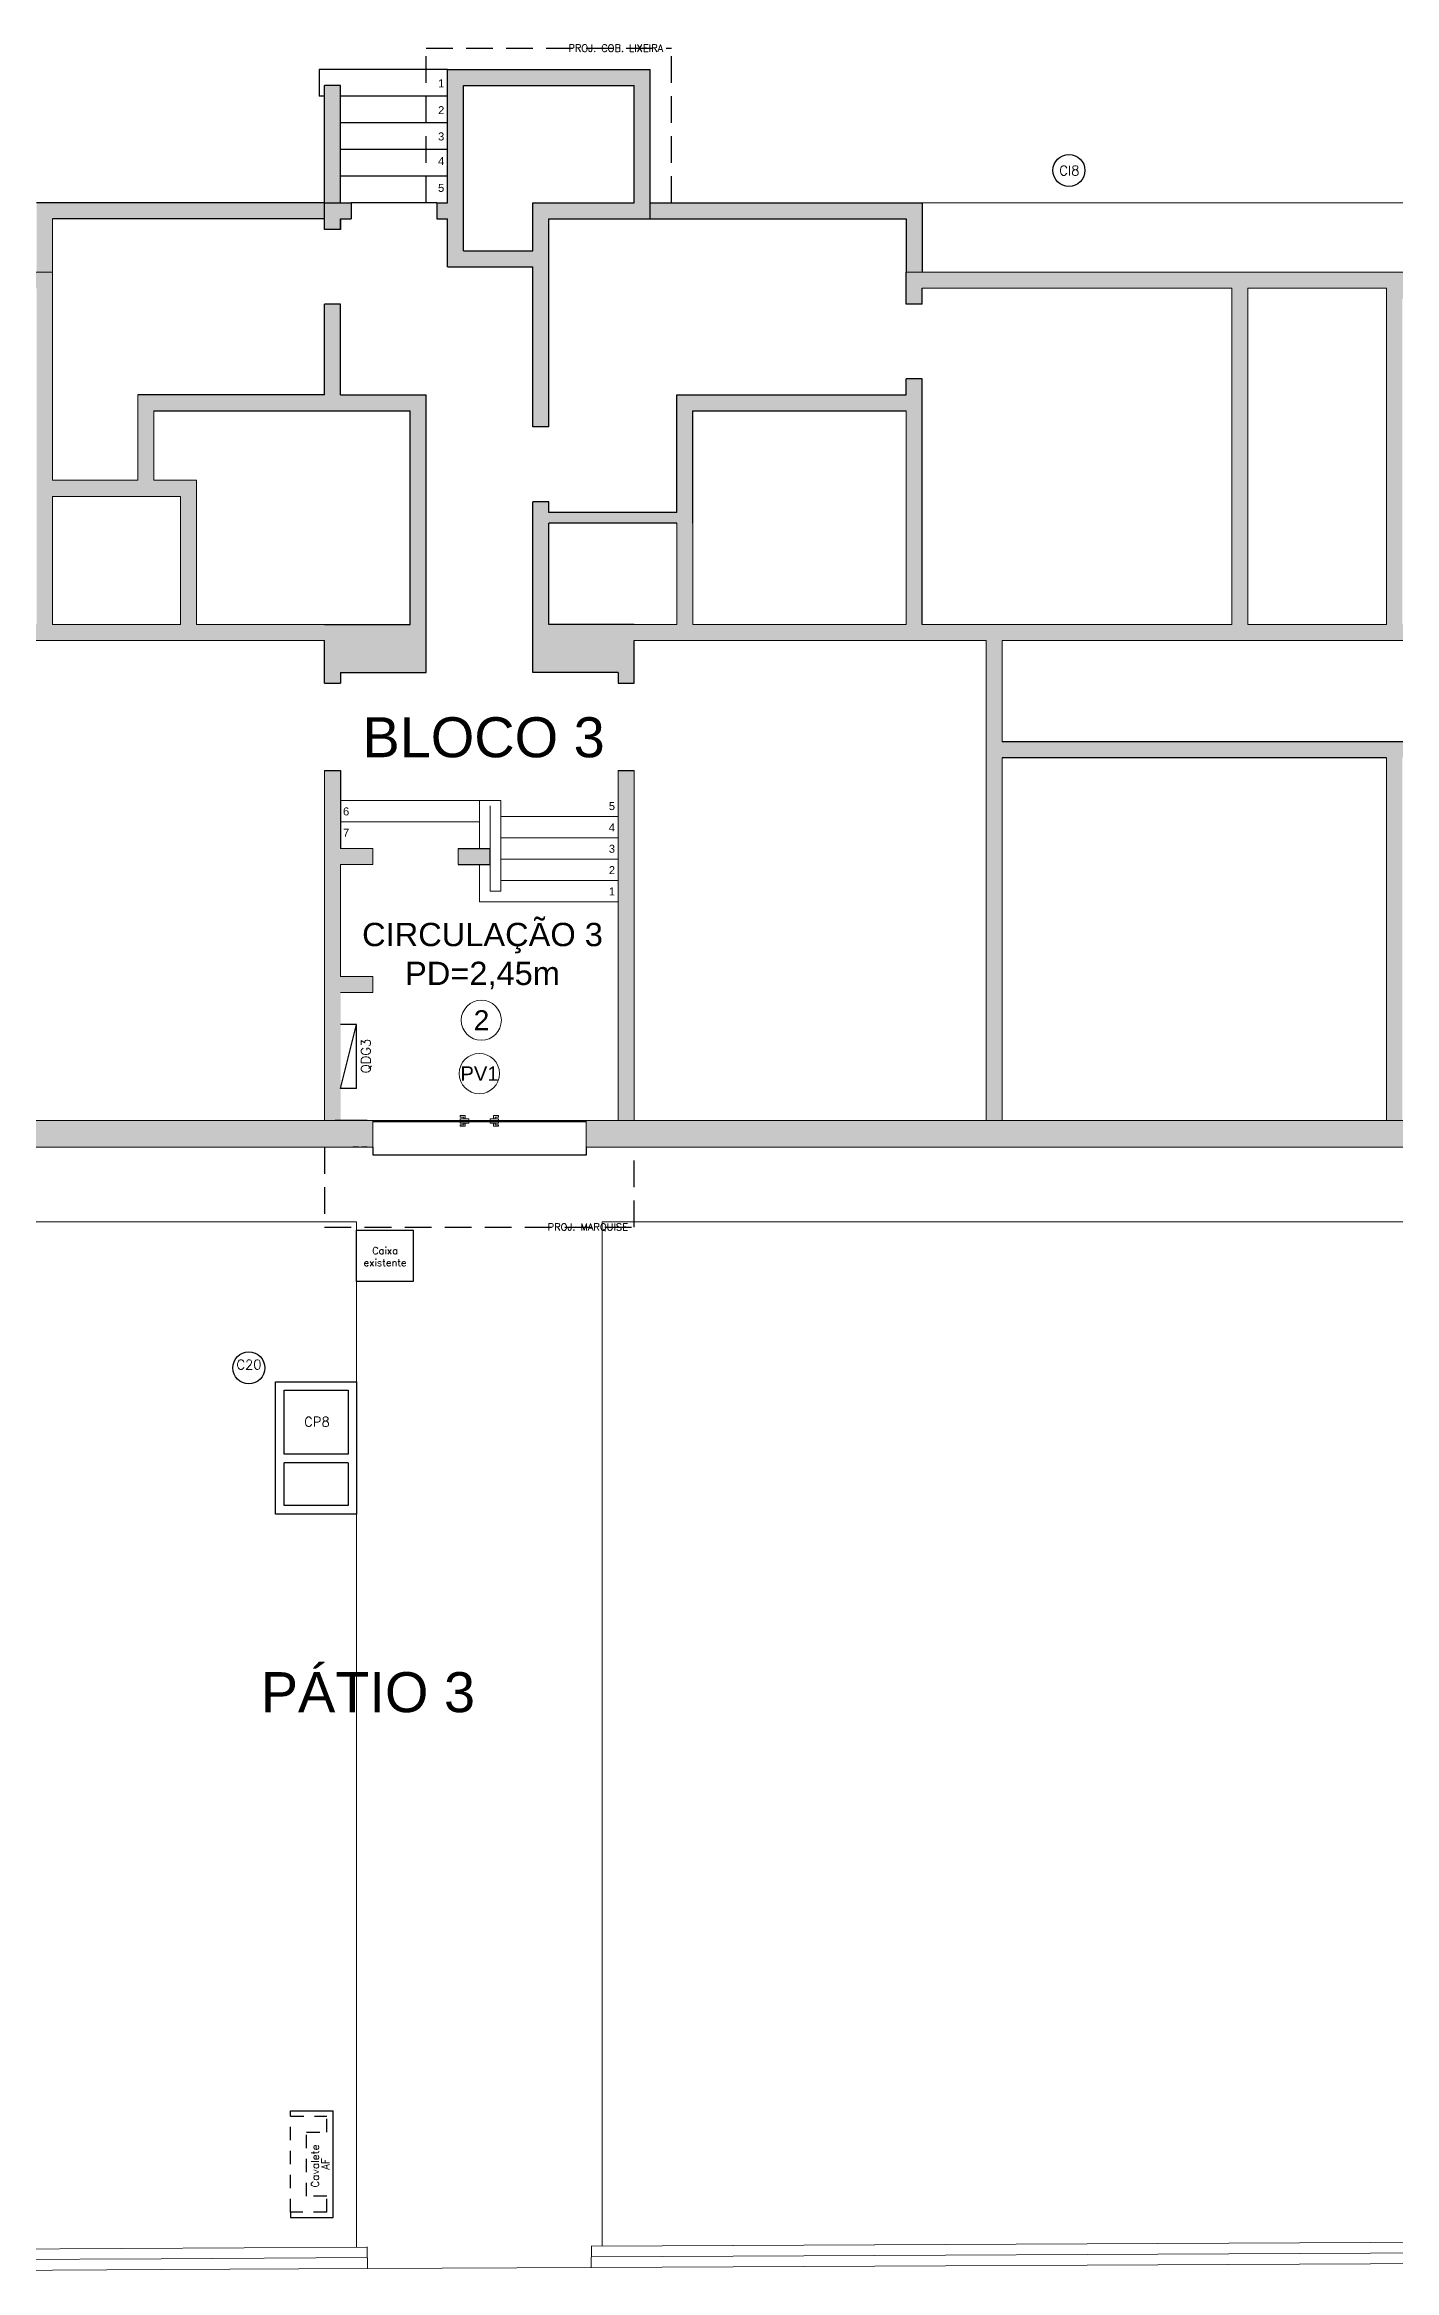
# Model space of a CAD drawing. Extents: x 0 to 11638, y -6007 to 0.
# Drawn here: x 10179.78 to 10192.43, y -5599.87 to -5579.01 of the extents above; entities that cross this region are included whole.
import ezdxf

# ---------------------------------------------------------------- set-up
doc = ezdxf.new("R2010")
doc.units = 0
doc.linetypes.add('CACHE', pattern=[0.375, 0.25, -0.125])
doc.linetypes.add('HIDDEN2', pattern=[0.1875, 0.125, -0.0625])
doc.layers.get('0').update_dxf_attribs({"linetype": 'CONTINUOUS'})
for name, color, linetype, lineweight in [('ARQ - Alvenaria Alta', 251, 'CONTINUOUS', 13), ('ARQ - Alvenaria Média-Baixa', 252, 'CONTINUOUS', 20), ('ARQ - Desnível', 8, 'CONTINUOUS', 20), ('ARQ - Escadas', 1, 'CONTINUOUS', 9), ('ARQ - Esquadrias', 1, 'CONTINUOUS', 9), ('ARQ - Grades', 1, 'CONTINUOUS', 15), ('ARQ - Guias Calçadas Sarjetas', 254, 'CONTINUOUS', 20), ('ARQ - Textos', 4, 'CONTINUOUS', 5), ('Elétrica', 30, 'CONTINUOUS', 20), ('Hidrossanitário - Água Fria', 5, 'CONTINUOUS', 5)]:
    doc.layers.add(name, color=color, linetype=linetype, lineweight=lineweight)
doc.layers.add('ARQ - Cotas', color=1, linetype='CONTINUOUS')
doc.layers.add('ARQ - Projeções', color=253, linetype='CACHE')
doc.styles.add('ROMANS', font='romans.shx', dxfattribs={"height": 0.3})
doc.styles.get("Standard").update_dxf_attribs({"font": 'arial.ttf', "height": 0.15})

msp = doc.modelspace()

# ---------------------------------------------------------------- hatches: boundary and pattern name
at = {"layer": 'ARQ - Alvenaria Alta', "lineweight": -2}
h = msp.add_hatch(color=7, dxfattribs=at)
h.dxf.hatch_style = 1
h.paths.add_polyline_path([(10183.353, -5582.291), (10182.553, -5582.291), (10182.553, -5581.441), (10182.403, -5581.441), (10182.403, -5582.291), (10180.653, -5582.291), (10180.653, -5583.091), (10179.853, -5583.091), (10179.853, -5581.141), (10171.853, -5581.141), (10171.853, -5589.341), (10182.853, -5589.341), (10182.853, -5589.091), (10182.556, -5589.091), (10172.103, -5589.091), (10172.103, -5585.091), (10173.953, -5585.091), (10173.953, -5585.691), (10175.103, -5585.691), (10175.103, -5589.091), (10175.253, -5589.091), (10175.253, -5585.691), (10178.853, -5585.691), (10178.853, -5589.091), (10179.003, -5589.091), (10179.003, -5584.591), (10182.403, -5584.591), (10182.403, -5584.991), (10182.553, -5584.991), (10182.553, -5584.891), (10183.353, -5584.891)])
h.paths.add_polyline_path([(10182.403, -5584.441), (10181.203, -5584.441), (10181.203, -5583.091), (10180.803, -5583.091), (10180.803, -5582.441), (10183.203, -5582.441), (10183.203, -5584.441)], flags=16)
h.paths.add_polyline_path([(10181.053, -5584.441), (10179.853, -5584.441), (10179.853, -5583.241), (10181.053, -5583.241)], flags=16)
h.paths.add_polyline_path([(10179.703, -5584.441), (10176.703, -5584.441), (10176.703, -5581.291), (10179.703, -5581.291)], flags=16)
h.paths.add_polyline_path([(10178.853, -5584.591), (10178.853, -5585.541), (10174.103, -5585.541), (10174.103, -5584.591)], flags=16)
h.paths.add_polyline_path([(10176.553, -5584.441), (10175.253, -5584.441), (10175.253, -5581.291), (10176.553, -5581.291)], flags=16)
h.paths.add_polyline_path([(10175.103, -5584.441), (10173.953, -5584.441), (10173.953, -5584.991), (10172.103, -5584.991), (10172.103, -5581.391), (10175.103, -5581.391)], flags=16)
h.paths.add_polyline_path([(10182.553, -5585.811), (10182.403, -5585.811), (10182.403, -5589.091), (10182.553, -5589.091), (10182.553, -5587.891), (10182.853, -5587.891), (10182.853, -5587.741), (10182.553, -5587.741), (10182.553, -5586.691), (10182.853, -5586.691), (10182.853, -5586.541), (10182.553, -5586.541)], flags=17)
h.paths.add_polyline_path([(10193.653, -5584.441), (10192.503, -5584.441), (10192.503, -5581.391), (10195.503, -5581.391), (10195.503, -5589.091), (10184.853, -5589.091), (10184.853, -5589.341), (10195.753, -5589.341), (10195.753, -5581.141), (10187.853, -5581.141), (10187.853, -5581.441), (10188.003, -5581.441), (10188.003, -5581.291), (10190.903, -5581.291), (10190.903, -5584.441), (10188.003, -5584.441), (10188.003, -5582.141), (10187.853, -5582.141), (10187.853, -5582.291), (10185.703, -5582.291), (10185.703, -5583.391), (10184.503, -5583.391), (10184.503, -5583.291), (10184.353, -5583.291), (10184.353, -5584.891), (10185.153, -5584.891), (10185.153, -5584.991), (10185.303, -5584.991), (10185.303, -5584.591), (10188.603, -5584.591), (10188.603, -5589.091), (10188.753, -5589.091), (10188.753, -5585.691), (10192.353, -5585.691), (10192.353, -5589.091), (10192.503, -5589.091), (10192.503, -5585.691), (10193.653, -5585.691), (10193.653, -5585.091), (10195.503, -5585.091), (10195.503, -5584.991), (10193.653, -5584.991)])
h.paths.add_polyline_path([(10184.503, -5584.441), (10184.503, -5583.491), (10185.703, -5583.491), (10185.703, -5584.441), (10185.303, -5584.441)], flags=16)
h.paths.add_polyline_path([(10185.853, -5584.441), (10185.853, -5582.441), (10187.853, -5582.441), (10187.853, -5584.441)], flags=16)
h.paths.add_polyline_path([(10188.753, -5584.591), (10193.503, -5584.591), (10193.503, -5585.541), (10188.753, -5585.541)], flags=16)
h.paths.add_polyline_path([(10191.053, -5584.441), (10191.053, -5581.291), (10192.353, -5581.291), (10192.353, -5584.441)], flags=16)
h.paths.add_polyline_path([(10182.653, -5580.491), (10182.403, -5580.491), (10182.403, -5580.741), (10182.553, -5580.741), (10182.553, -5580.641), (10182.653, -5580.641)])
h.paths.add_polyline_path([(10185.453, -5579.241), (10183.553, -5579.241), (10183.553, -5580.491), (10183.453, -5580.491), (10183.453, -5580.641), (10183.553, -5580.641), (10183.553, -5581.091), (10184.353, -5581.091), (10184.353, -5582.591), (10184.503, -5582.591), (10184.503, -5580.641), (10185.453, -5580.641)])
h.paths.add_polyline_path([(10183.703, -5579.391), (10185.303, -5579.391), (10185.303, -5580.491), (10184.353, -5580.491), (10184.353, -5580.941), (10183.703, -5580.941)], flags=16)
h = msp.add_hatch(color=7, dxfattribs=at)
h.dxf.hatch_style = 1
h.paths.add_polyline_path([(10183.953, -5586.541), (10183.653, -5586.541), (10183.653, -5586.691), (10183.953, -5586.691)])
h.paths.add_polyline_path([(10185.303, -5585.811), (10185.153, -5585.811), (10185.153, -5589.091), (10185.303, -5589.091)])
at = {"layer": 'ARQ - Alvenaria Média-Baixa', "lineweight": -2}
h = msp.add_hatch(color=256, dxfattribs=at)
h.dxf.hatch_style = 1
h.paths.add_polyline_path([(10182.403, -5580.491), (10179.703, -5580.491), (10179.703, -5581.141), (10179.853, -5581.141), (10179.853, -5580.641), (10182.403, -5580.641)])
h.paths.add_polyline_path([(10182.553, -5579.391), (10182.403, -5579.391), (10182.403, -5580.491), (10182.553, -5580.491)])
h.paths.add_polyline_path([(10188.003, -5580.491), (10185.453, -5580.491), (10185.453, -5580.641), (10187.853, -5580.641), (10187.853, -5581.141), (10188.003, -5581.141)])

# ---------------------------------------------------------------- linework, layer by layer
at = {"lineweight": -2}
for p, q in [((10182.803, -5589.091), (10182.503, -5589.091)), ((10182.718, -5589.341), (10182.668, -5589.341)), ((10182.721, -5589.341), (10182.671, -5589.341)), ((10182.803, -5589.341), (10182.753, -5589.341)), ((10182.703, -5590.121), (10183.233, -5590.121)), ((10182.703, -5590.601), (10182.703, -5590.121)), ((10183.233, -5590.121), (10183.233, -5590.601)), ((10183.233, -5590.601), (10182.703, -5590.601))]:
    msp.add_line(p, q, dxfattribs=at)
at = {"layer": 'ARQ - Alvenaria Alta', "lineweight": -2}
for p, q in [((10183.553, -5580.491), (10183.553, -5579.241)), ((10183.553, -5579.241), (10185.453, -5579.241)), ((10185.453, -5580.641), (10185.453, -5579.241)), ((10183.703, -5580.941), (10183.703, -5579.391)), ((10183.703, -5579.391), (10185.303, -5579.391)), ((10185.303, -5580.491), (10185.303, -5579.391)), ((10182.403, -5580.741), (10182.403, -5580.491)), ((10182.403, -5580.491), (10182.653, -5580.491)), ((10182.653, -5580.491), (10182.653, -5580.641)), ((10183.453, -5580.491), (10183.553, -5580.491)), ((10183.453, -5580.491), (10183.453, -5580.641)), ((10184.353, -5580.941), (10184.353, -5580.491)), ((10184.353, -5580.491), (10185.303, -5580.491)), ((10182.553, -5580.741), (10182.403, -5580.741)), ((10182.553, -5580.641), (10182.653, -5580.641)), ((10182.553, -5580.741), (10182.553, -5580.641)), ((10182.553, -5580.641), (10182.553, -5580.741)), ((10183.453, -5580.641), (10183.553, -5580.641)), ((10183.553, -5581.091), (10183.553, -5580.641)), ((10184.503, -5582.591), (10184.503, -5580.641)), ((10184.503, -5580.641), (10185.453, -5580.641)), ((10183.703, -5580.941), (10184.353, -5580.941)), ((10183.553, -5581.091), (10184.353, -5581.091)), ((10184.353, -5582.591), (10184.353, -5581.091)), ((10187.853, -5581.441), (10187.853, -5581.141)), ((10188.003, -5581.441), (10188.003, -5581.291)), ((10182.403, -5582.291), (10182.403, -5581.441)), ((10182.553, -5581.441), (10182.403, -5581.441)), ((10182.553, -5582.291), (10182.553, -5581.441)), ((10188.003, -5581.441), (10187.853, -5581.441)), ((10187.853, -5582.291), (10187.853, -5582.141)), ((10188.003, -5582.141), (10187.853, -5582.141)), ((10188.003, -5584.441), (10188.003, -5582.141)), ((10182.403, -5582.291), (10180.653, -5582.291)), ((10182.553, -5582.291), (10183.353, -5582.291)), ((10183.353, -5584.891), (10183.353, -5582.291)), ((10185.703, -5583.391), (10185.703, -5582.291)), ((10185.703, -5582.291), (10187.853, -5582.291)), ((10180.803, -5582.441), (10183.203, -5582.441)), ((10183.203, -5584.441), (10183.203, -5582.441)), ((10184.503, -5582.591), (10184.353, -5582.591)), ((10185.853, -5583.491), (10185.853, -5582.441)), ((10185.853, -5582.441), (10187.853, -5582.441)), ((10184.503, -5583.291), (10184.353, -5583.291)), ((10184.353, -5584.891), (10184.353, -5583.291)), ((10184.503, -5583.391), (10184.503, -5583.291)), ((10185.703, -5583.391), (10184.503, -5583.391)), ((10185.703, -5583.491), (10184.503, -5583.491)), ((10184.503, -5584.441), (10184.503, -5583.491)), ((10182.403, -5584.441), (10183.203, -5584.441)), ((10185.303, -5584.441), (10184.503, -5584.441)), ((10182.403, -5584.991), (10182.403, -5584.591)), ((10185.303, -5584.991), (10185.303, -5584.591)), ((10182.553, -5584.891), (10182.553, -5584.991)), ((10182.553, -5584.891), (10183.353, -5584.891)), ((10185.153, -5584.891), (10184.353, -5584.891)), ((10185.153, -5584.891), (10185.153, -5584.991)), ((10182.403, -5584.991), (10182.553, -5584.991)), ((10185.153, -5584.991), (10185.303, -5584.991)), ((10193.503, -5585.541), (10188.753, -5585.541)), ((10192.353, -5585.691), (10188.753, -5585.691)), ((10182.403, -5585.811), (10182.553, -5585.811)), ((10182.553, -5585.811), (10182.553, -5586.541)), ((10185.153, -5585.811), (10185.303, -5585.811)), ((10183.653, -5586.541), (10183.953, -5586.541)), ((10183.953, -5586.691), (10183.953, -5586.541)), ((10183.653, -5586.691), (10183.953, -5586.691)), ((10181.943, -5592.781), (10181.943, -5591.541)), ((10181.943, -5591.541), (10182.703, -5591.541)), ((10182.703, -5591.541), (10182.703, -5592.781)), ((10182.023, -5592.221), (10182.023, -5591.621)), ((10182.023, -5591.621), (10182.623, -5591.621)), ((10182.623, -5591.621), (10182.623, -5592.221)), ((10182.623, -5592.221), (10182.023, -5592.221)), ((10182.623, -5592.301), (10182.023, -5592.301)), ((10182.023, -5592.701), (10182.023, -5592.301)), ((10182.623, -5592.301), (10182.623, -5592.701)), ((10182.703, -5592.781), (10181.943, -5592.781)), ((10182.623, -5592.701), (10182.023, -5592.701))]:
    msp.add_line(p, q, dxfattribs=at)
at = {"layer": 'ARQ - Alvenaria Alta', "ltscale": 0.01, "transparency": 33554684}
for p, q in [((10179.853, -5581.141), (10171.853, -5581.141)), ((10179.853, -5583.091), (10179.853, -5581.141)), ((10195.753, -5581.141), (10187.853, -5581.141)), ((10190.903, -5581.291), (10188.003, -5581.291)), ((10190.903, -5584.441), (10190.903, -5581.291)), ((10192.353, -5581.291), (10191.053, -5581.291)), ((10191.053, -5584.441), (10191.053, -5581.291)), ((10192.353, -5584.441), (10192.353, -5581.291)), ((10180.653, -5583.091), (10180.653, -5582.291)), ((10180.803, -5583.091), (10180.803, -5582.441)), ((10185.853, -5584.441), (10185.853, -5582.441)), ((10187.853, -5584.441), (10187.853, -5582.441)), ((10180.653, -5583.091), (10179.853, -5583.091)), ((10181.053, -5583.241), (10179.853, -5583.241)), ((10179.853, -5584.441), (10179.853, -5583.241)), ((10181.203, -5583.091), (10180.803, -5583.091)), ((10181.053, -5584.441), (10181.053, -5583.241)), ((10181.203, -5584.441), (10181.203, -5583.091)), ((10185.703, -5584.441), (10185.703, -5583.491)), ((10181.053, -5584.441), (10179.853, -5584.441)), ((10182.403, -5584.441), (10181.203, -5584.441)), ((10185.303, -5584.441), (10185.703, -5584.441)), ((10185.853, -5584.441), (10187.853, -5584.441)), ((10188.003, -5584.441), (10190.903, -5584.441)), ((10191.053, -5584.441), (10192.353, -5584.441)), ((10182.403, -5584.591), (10179.003, -5584.591)), ((10185.303, -5584.591), (10188.603, -5584.591)), ((10188.753, -5584.591), (10193.503, -5584.591)), ((10182.853, -5587.741), (10182.553, -5587.741)), ((10182.853, -5587.891), (10182.553, -5587.891)), ((10182.853, -5589.091), (10172.103, -5589.091)), ((10182.853, -5589.091), (10182.853, -5589.341)), ((10195.503, -5589.091), (10184.853, -5589.091)), ((10184.853, -5589.091), (10184.853, -5589.341)), ((10182.853, -5589.341), (10171.853, -5589.341)), ((10195.753, -5589.341), (10184.853, -5589.341))]:
    msp.add_line(p, q, dxfattribs=at)
at = {"layer": 'ARQ - Alvenaria Alta'}
for p, q in [((10188.603, -5589.091), (10188.603, -5584.591)), ((10188.753, -5585.541), (10188.753, -5584.591)), ((10188.753, -5589.091), (10188.753, -5585.691)), ((10192.353, -5589.091), (10192.353, -5585.691)), ((10182.403, -5589.091), (10182.403, -5585.811)), ((10185.153, -5589.091), (10185.153, -5585.811)), ((10185.303, -5589.091), (10185.303, -5585.811)), ((10182.553, -5586.541), (10182.853, -5586.541)), ((10182.853, -5586.691), (10182.853, -5586.541)), ((10183.653, -5586.691), (10183.653, -5586.541)), ((10182.553, -5587.741), (10182.553, -5586.691)), ((10182.553, -5586.691), (10182.853, -5586.691)), ((10182.853, -5587.891), (10182.853, -5587.741))]:
    msp.add_line(p, q, dxfattribs=at)
at = {"layer": 'ARQ - Alvenaria Média-Baixa', "lineweight": -2}
for p, q in [((10182.403, -5580.491), (10182.403, -5579.391)), ((10182.553, -5579.391), (10182.403, -5579.391)), ((10182.553, -5580.491), (10182.553, -5579.391)), ((10182.403, -5580.491), (10179.703, -5580.491)), ((10185.453, -5580.491), (10188.003, -5580.491)), ((10188.003, -5580.491), (10188.003, -5581.141)), ((10182.403, -5580.641), (10179.853, -5580.641)), ((10185.453, -5580.641), (10187.853, -5580.641)), ((10187.853, -5580.641), (10187.853, -5581.141)), ((10182.083, -5598.424), (10182.083, -5598.374)), ((10182.083, -5598.374), (10182.483, -5598.374)), ((10182.483, -5599.374), (10182.483, -5598.374)), ((10182.083, -5599.324), (10182.083, -5599.374)), ((10182.083, -5599.374), (10182.483, -5599.374))]:
    msp.add_line(p, q, dxfattribs=at)
at = {"layer": 'ARQ - Alvenaria Média-Baixa', "ltscale": 0.01, "transparency": 33554684}
msp.add_line((10179.853, -5581.141), (10179.853, -5580.641), dxfattribs=at)
at = {"layer": 'ARQ - Alvenaria Média-Baixa'}
for p, q in [((10183.853, -5586.541), (10183.853, -5586.091)), ((10184.053, -5586.091), (10183.853, -5586.091)), ((10183.953, -5586.941), (10183.953, -5586.141)), ((10184.053, -5586.941), (10184.053, -5586.091)), ((10184.053, -5586.941), (10183.953, -5586.941)), ((10182.803, -5599.654), (10171.015, -5599.71)), ((10182.803, -5599.649), (10182.804, -5599.854)), ((10201.412, -5599.564), (10184.902, -5599.644)), ((10184.903, -5599.643), (10184.902, -5599.848)), ((10197.813, -5599.581), (10184.903, -5599.644)), ((10179.129, -5599.872), (10180.872, -5599.863)), ((10182.804, -5599.854), (10180.872, -5599.863)), ((10201.413, -5599.764), (10184.903, -5599.844))]:
    msp.add_line(p, q, dxfattribs=at)
at = {"layer": 'ARQ - Alvenaria Média-Baixa', "linetype": 'HIDDEN2', "lineweight": -2}
for p, q in [((10182.083, -5599.324), (10182.083, -5598.424)), ((10182.083, -5598.424), (10182.423, -5598.424)), ((10182.423, -5598.574), (10182.423, -5598.424)), ((10182.233, -5599.174), (10182.233, -5598.574)), ((10182.233, -5598.574), (10182.423, -5598.574)), ((10182.423, -5599.174), (10182.233, -5599.174)), ((10182.423, -5599.324), (10182.423, -5599.174)), ((10182.423, -5599.324), (10182.083, -5599.324))]:
    msp.add_line(p, q, dxfattribs=at)
at = {"layer": 'ARQ - Cotas', "lineweight": -2}
for p, q in [((10182.853, -5589.091), (10184.853, -5589.091)), ((10183.853, -5589.091), (10183.853, -5589.101)), ((10182.853, -5589.101), (10184.853, -5589.101))]:
    msp.add_line(p, q, dxfattribs=at)
at = {"layer": 'ARQ - Desnível', "lineweight": -2}
for p, q in [((10182.853, -5589.341), (10182.853, -5589.415)), ((10184.853, -5589.416), (10182.853, -5589.416)), ((10184.853, -5589.341), (10184.853, -5589.416))]:
    msp.add_line(p, q, dxfattribs=at)
at = {"layer": 'ARQ - Escadas', "lineweight": -2}
for p, q in [((10183.553, -5579.241), (10182.353, -5579.241)), ((10182.353, -5579.241), (10182.353, -5579.491)), ((10182.403, -5579.491), (10182.353, -5579.491)), ((10183.553, -5579.491), (10182.553, -5579.491)), ((10183.553, -5579.741), (10182.553, -5579.741)), ((10183.553, -5579.991), (10182.553, -5579.991)), ((10183.553, -5580.241), (10182.553, -5580.241)), ((10183.453, -5580.491), (10182.653, -5580.491))]:
    msp.add_line(p, q, dxfattribs=at)
at = {"layer": 'ARQ - Escadas'}
for p, q in [((10183.853, -5586.091), (10182.553, -5586.091)), ((10182.553, -5586.291), (10183.853, -5586.291)), ((10184.053, -5586.241), (10185.153, -5586.241)), ((10184.053, -5586.441), (10185.153, -5586.441)), ((10183.853, -5587.041), (10183.853, -5586.691)), ((10184.053, -5586.641), (10185.153, -5586.641)), ((10184.053, -5586.841), (10185.153, -5586.841)), ((10183.853, -5587.041), (10185.153, -5587.041))]:
    msp.add_line(p, q, dxfattribs=at)
at = {"layer": 'ARQ - Esquadrias'}
for p, q in [((10183.673, -5589.061), (10183.673, -5589.046)), ((10183.673, -5589.046), (10183.721, -5589.046)), ((10183.673, -5589.061), (10183.706, -5589.061)), ((10183.673, -5589.091), (10183.673, -5589.076)), ((10183.673, -5589.076), (10183.753, -5589.076)), ((10183.706, -5589.076), (10183.706, -5589.061)), ((10183.721, -5589.076), (10183.721, -5589.046)), ((10183.753, -5589.091), (10183.753, -5589.076)), ((10183.953, -5589.091), (10183.953, -5589.076)), ((10184.033, -5589.076), (10183.953, -5589.076)), ((10184.033, -5589.046), (10183.986, -5589.046)), ((10183.986, -5589.076), (10183.986, -5589.046)), ((10184.033, -5589.061), (10184.001, -5589.061)), ((10184.001, -5589.076), (10184.001, -5589.061)), ((10184.033, -5589.061), (10184.033, -5589.046)), ((10184.033, -5589.091), (10184.033, -5589.076)), ((10183.673, -5589.101), (10183.673, -5589.116)), ((10183.673, -5589.116), (10183.753, -5589.116)), ((10183.673, -5589.131), (10183.706, -5589.131)), ((10183.673, -5589.131), (10183.673, -5589.146)), ((10183.673, -5589.146), (10183.721, -5589.146)), ((10183.706, -5589.116), (10183.706, -5589.131)), ((10183.721, -5589.116), (10183.721, -5589.146)), ((10183.753, -5589.101), (10183.753, -5589.116)), ((10183.953, -5589.101), (10183.953, -5589.116)), ((10184.033, -5589.116), (10183.953, -5589.116)), ((10183.986, -5589.116), (10183.986, -5589.146)), ((10184.033, -5589.146), (10183.986, -5589.146)), ((10184.001, -5589.116), (10184.001, -5589.131)), ((10184.033, -5589.131), (10184.001, -5589.131)), ((10184.033, -5589.101), (10184.033, -5589.116)), ((10184.033, -5589.131), (10184.033, -5589.146))]:
    msp.add_line(p, q, dxfattribs=at)
at = {"layer": 'ARQ - Grades'}
for p, q in [((10201.413, -5599.666), (10184.903, -5599.745)), ((10180.872, -5599.761), (10179.129, -5599.77)), ((10180.872, -5599.761), (10182.804, -5599.751))]:
    msp.add_line(p, q, dxfattribs=at)
at = {"layer": 'ARQ - Guias Calçadas Sarjetas', "ltscale": 0.01, "transparency": 33554684}
for p, q in [((10188.003, -5580.491), (10196.738, -5580.491)), ((10182.703, -5590.041), (10170.968, -5590.041)), ((10182.703, -5590.041), (10182.703, -5599.654)), ((10185.003, -5590.041), (10185.003, -5599.643)), ((10196.738, -5590.041), (10185.003, -5590.041)), ((10182.804, -5599.854), (10184.903, -5599.844))]:
    msp.add_line(p, q, dxfattribs=at)
at = {"layer": 'ARQ - Projeções', "lineweight": -2}
for p, q in [((10183.353, -5579.041), (10185.653, -5579.041)), ((10183.353, -5580.491), (10183.353, -5579.041)), ((10185.653, -5580.491), (10185.653, -5579.041)), ((10182.403, -5589.341), (10182.403, -5590.091)), ((10185.303, -5590.091), (10185.303, -5589.341)), ((10182.403, -5590.091), (10185.303, -5590.091))]:
    msp.add_line(p, q, dxfattribs=at)
at = {"layer": 'ARQ - Textos', "linetype": 'Continuous'}
for centre, radius in [((10183.871, -5588.152), 0.188), ((10183.853, -5588.652), 0.189)]:
    msp.add_circle(centre, radius, dxfattribs=at)
at = {"layer": 'Elétrica', "lineweight": -2}
for p, q in [((10182.703, -5588.191), (10182.553, -5588.191)), ((10182.553, -5588.791), (10182.703, -5588.191)), ((10182.703, -5588.791), (10182.703, -5588.191)), ((10182.703, -5588.791), (10182.553, -5588.791))]:
    msp.add_line(p, q, dxfattribs=at)
for centre in [(10189.378, -5580.186), (10181.692, -5591.411)]:
    msp.add_circle(centre, 0.15, dxfattribs=at)

# ---------------------------------------------------------------- texts
at = {"lineweight": -2, "insert": (10182.26, -5590.278), "char_height": 0.0675, "attachment_point": 1, "style": 'ROMANS'}
msp.add_mtext_dynamic_manual_height_columns('\\pxqc;Caixa\\Pexistente', width=1.41912, gutter_width=13.5, heights=[0], dxfattribs=at)
at = {"layer": 'ARQ - Escadas', "char_height": 0.075, "attachment_point": 5}
for s, insert in [('1', (10183.495, -5579.37)), ('2', (10183.495, -5579.621)), ('3', (10183.495, -5579.868)), ('4', (10183.495, -5580.099)), ('5', (10183.495, -5580.35)), ('6', (10182.604, -5586.195)), ('5', (10185.095, -5586.145)), ('7', (10182.604, -5586.395)), ('4', (10185.095, -5586.345)), ('3', (10185.095, -5586.545)), ('2', (10185.095, -5586.745)), ('1', (10185.095, -5586.945))]:
    msp.add_mtext(s, dxfattribs=dict(at, insert=insert))
at = {"layer": 'ARQ - Projeções', "lineweight": -2, "char_height": 0.0675, "attachment_point": 1, "style": 'ROMANS'}
for s, insert in [('\\pxqc;PROJ. COB. LIXEIRA', (10184.422, -5579.006)), ('\\pxqc;PROJ. MARQUISE', (10184.16, -5590.056))]:
    msp.add_mtext_dynamic_manual_height_columns(s, width=1.41912, gutter_width=13.5, heights=[0], dxfattribs=dict(at, insert=insert))
at = {"layer": 'ARQ - Textos', "linetype": 'Continuous', "attachment_point": 1}
for s, width, gutter_width, insert, char_height in [('BLOCO 3', 20.35412, 5.023, (10182.757, -5585.312), 0.375), ('\\pxqc;CIRCULAÇÃO 3\\PPD=2,45m', 5.45836, 1.093, (10181.153, -5587.239), 0.21856), ('PÁTIO 3', 20.35412, 5.023, (10181.804, -5594.263), 0.375)]:
    msp.add_mtext_dynamic_manual_height_columns(s, width=width, gutter_width=gutter_width, heights=[0], dxfattribs=dict(at, insert=insert, char_height=char_height))
at = {"layer": 'ARQ - Textos', "color": 4, "linetype": 'Continuous', "attachment_point": 5}
for s, insert, char_height in [('2', (10183.873, -5588.152), 0.188), ('PV1', (10183.854, -5588.652), 0.135)]:
    msp.add_mtext(s, dxfattribs=dict(at, insert=insert, char_height=char_height))
at = {"layer": 'Elétrica', "linetype": 'ByBlock', "char_height": 0.09, "attachment_point": 1, "style": 'ROMANS'}
for s, insert in [('CI8', (10189.287, -5580.142)), ('C20', (10181.576, -5591.335)), ('CP8', (10182.211, -5591.871))]:
    msp.add_mtext_dynamic_manual_height_columns(s, width=1.89216, gutter_width=18, heights=[0], dxfattribs=dict(at, insert=insert))
at = {"layer": 'Elétrica', "linetype": 'ByBlock', "insert": (10182.744, -5588.65), "char_height": 0.09, "attachment_point": 1, "rotation": 90, "style": 'ROMANS'}
msp.add_mtext_dynamic_manual_height_columns('QDG3', width=1.89216, gutter_width=18, heights=[0], dxfattribs=at)
at = {"layer": 'Hidrossanitário - Água Fria', "linetype": 'ByBlock', "char_height": 0.072, "attachment_point": 1, "rotation": 90, "style": 'ROMANS'}
for s, insert in [('Cavalete', (10182.278, -5599.095)), ('AF', (10182.375, -5598.929))]:
    msp.add_mtext_dynamic_manual_height_columns(s, width=1.57765, gutter_width=14.4, heights=[0], dxfattribs=dict(at, insert=insert))

doc.saveas('drawing.dxf')
